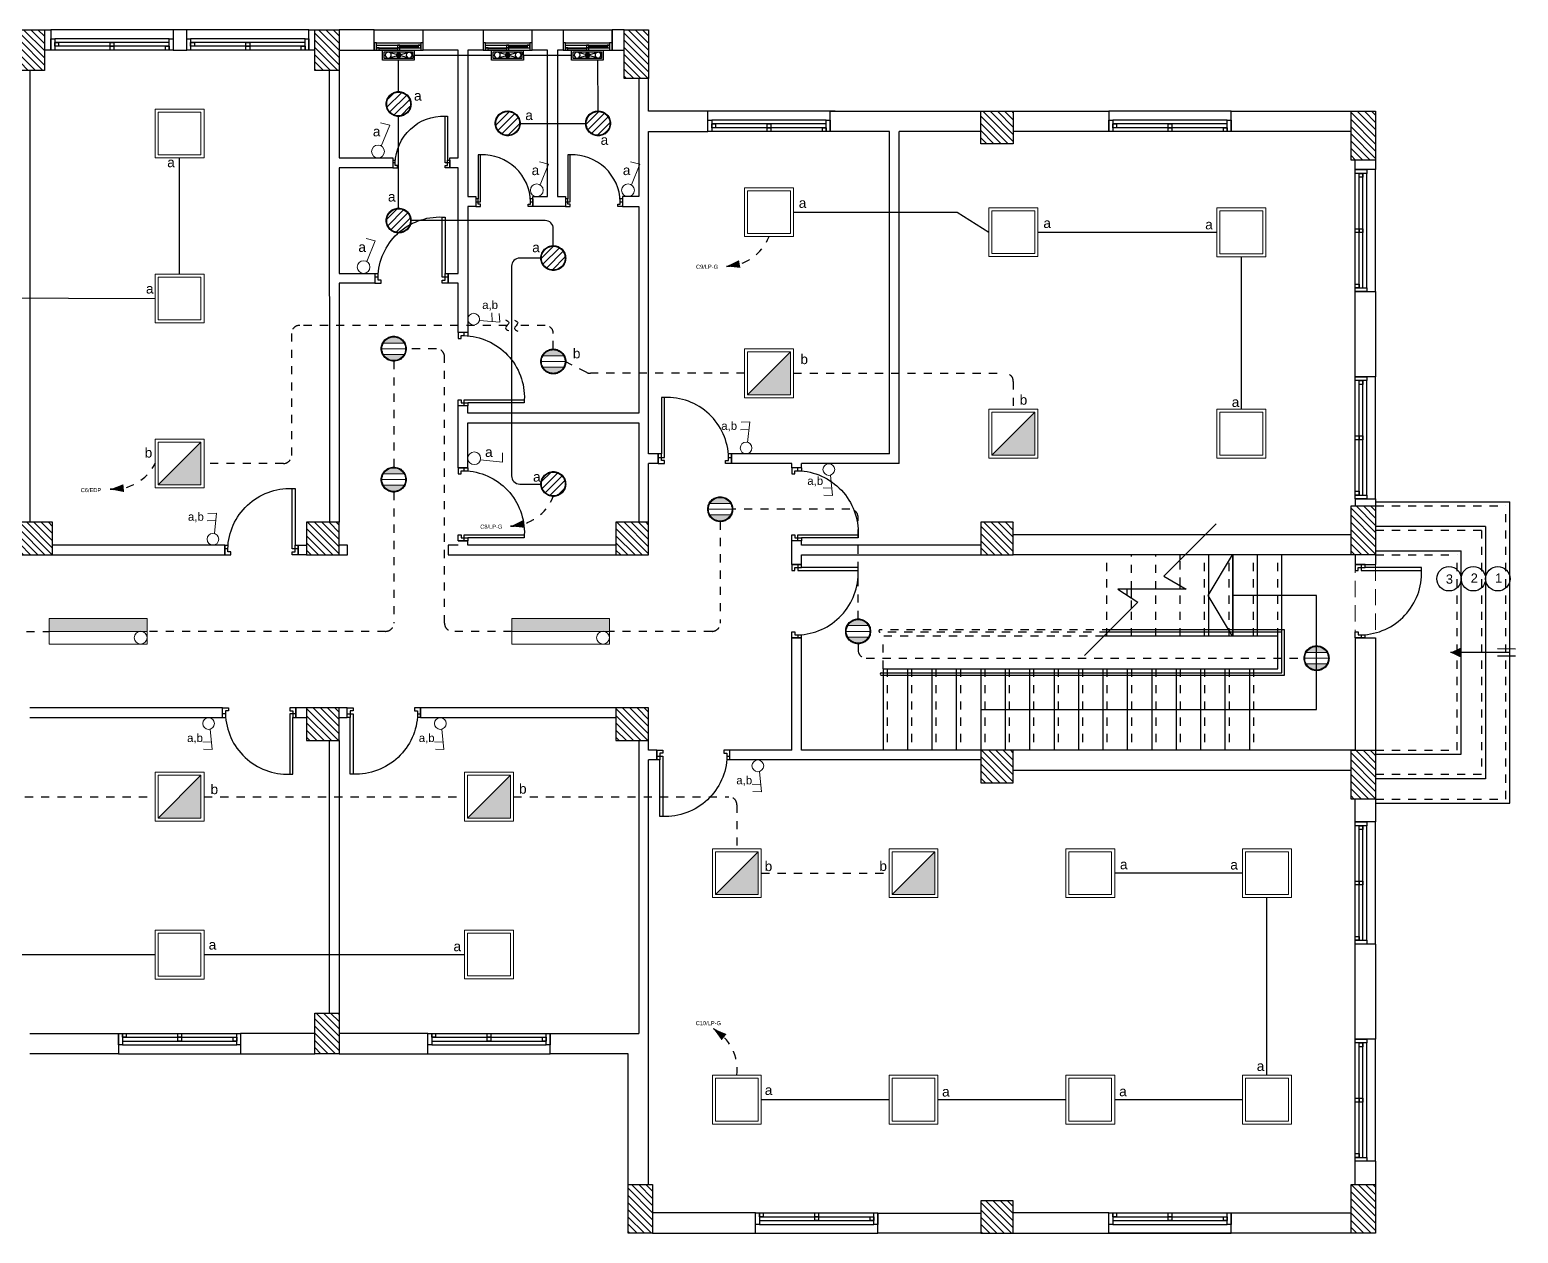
# Model space of a CAD drawing. Header units: metres. Extents: x -15180 to 61, y 475 to 24106.
# Drawn here: x 42.51 to 60.8, y 506.7 to 521.48 of the extents above; entities that cross this region are included whole.
import ezdxf

# ---------------------------------------------------------------- set-up
doc = ezdxf.new("R2010")
doc.units = ezdxf.units.M
doc.header["$MEASUREMENT"] = 0
for name, pattern in [('A-GR- STR$0$HIDDEN2', [0.1875, 0.125, -0.0625]), ('ACAD_ISO02W100', [15, 12, -3]), ('DASHED', [0.75, 0.5, -0.25]), ('DASHED2', [0.375, 0.25, -0.125]), ('HIDDEN', [0.375, 0.25, -0.125])]:
    doc.linetypes.add(name, pattern=pattern)
doc.layers.get('0').update_dxf_attribs({"color": 8})
for name, color, linetype, lineweight in [('.', 7, 'Continuous', 9), ('E-TEXT-I', 4, 'Continuous', 30), ('lighting linea', 3, 'DASHED2', 0), ('Lighting W', 2, 'Continuous', 30), ('luminairs', 3, 'Continuous', 9), ('switches', 4, 'Continuous', 9)]:
    doc.layers.add(name, color=color, linetype=linetype, lineweight=lineweight)
for name, color, linetype in [('A-COL-FNL$0$A-COLS-CONC', 6, 'Continuous'), ('A-COL-FNL$0$A-HTCH', 80, 'Continuous'), ('A-GR- STR$0$A-ANNO-SYMB', 111, 'Continuous'), ('A-GR- STR$0$A-FLOR', 111, 'Continuous'), ('A-GR- STR$0$A-FLOR-RISR', 242, 'A-GR- STR$0$HIDDEN2'), ('A-GR- STR$0$A-FLOR-STHR', 171, 'Continuous'), ('A-GR- STR$0$A-FLOR-STRS-LDER', 91, 'Continuous'), ('A-GR- wall$0$A-DOOR', 151, 'Continuous'), ('A-GR- wall$0$A-GLAZ', 121, 'Continuous'), ('A-GR- wall$0$A-WALL', 254, 'Continuous'), ('A-GR- wall$0$A-WALL-ELEV', 31, 'Continuous'), ('A-HTCH', 80, 'Continuous'), ('E-CUT', 30, 'Continuous'), ('E-LEADER', 30, 'Continuous'), ('elec AC-EQUIPMENT_(Existing)', 3, 'Continuous'), ('Layer1', 24, 'ACAD_ISO02W100')]:
    doc.layers.add(name, color=color, linetype=linetype)
doc.styles.add('A-GR- STR$0$Standard', font='arial.ttf')
doc.styles.get("Standard").update_dxf_attribs({"font": 'arial.ttf'})

# ---------------------------------------------------------------- blocks, each defined once
blk = doc.blocks.new('A-GR- STR$0$STR-ARROW')
at = {"layer": 'A-GR- STR$0$A-FLOR-STRS-LDER'}
h = blk.add_hatch(color=256, dxfattribs=at)
h.dxf.hatch_style = 1
h.paths.add_polyline_path([(-14321, -37835), (-14435, -37741), (-14320, -37688)])
for p, q in [((-14619, -37092), (-14526, -37293)), ((-14698, -37129), (-14605, -37330)), ((-14630, -37173), (-14321, -37835))]:
    blk.add_line(p, q, dxfattribs=at)
blk = doc.blocks.new('A-GR- STR')
at = {"layer": 'A-GR- STR$0$A-ANNO-SYMB'}
blk.add_lwpolyline([(57260, 8166), (57560, 8666), (57560, 7666)], close=True, dxfattribs=at)
blk.add_lwpolyline([(54466, 6766), (58591, 6766), (58591, 8166), (57560, 8166)], dxfattribs=at)
for centre in [(60217, 8372), (60517, 8372), (60817, 8372)]:
    blk.add_circle(centre, 150, dxfattribs=at)
at = {"layer": 'A-GR- STR$0$A-FLOR'}
for p, q in [((59316, 9316), (60966, 9316)), ((60966, 5616), (60966, 9316)), ((60666, 9016), (59316, 9016)), ((60666, 9016), (60666, 5916)), ((57266, 7666), (57266, 8666)), ((57566, 7666), (57566, 8666)), ((57866, 7666), (57866, 8666)), ((58166, 7666), (58166, 8666)), ((59316, 8716), (60366, 8716)), ((60366, 6216), (60366, 8716)), ((53266, 7266), (53266, 6266)), ((53566, 7266), (53566, 6266)), ((53866, 7266), (53866, 6266)), ((54166, 7266), (54166, 6266)), ((54466, 7266), (54466, 6266)), ((54766, 7266), (54766, 6266)), ((55066, 7266), (55066, 6266)), ((55366, 7266), (55366, 6266)), ((55666, 7266), (55666, 6266)), ((55966, 7266), (55966, 6266)), ((56266, 7266), (56266, 6266)), ((56566, 7266), (56566, 6266)), ((56866, 7266), (56866, 6266)), ((57166, 7266), (57166, 6266)), ((57466, 7266), (57466, 6266)), ((57766, 7266), (57766, 6266)), ((59316, 6216), (60366, 6216)), ((60666, 5916), (59316, 5916)), ((59316, 5616), (60966, 5616))]:
    blk.add_line(p, q, dxfattribs=at)
blk.add_lwpolyline([(57357, 9046), (56715, 8404), (56990, 8244), (56150, 8244), (56394, 8083), (55739, 7428)], dxfattribs=at)
at = {"layer": 'A-GR- STR$0$A-FLOR-RISR'}
for p, q in [((59316, 9266), (60916, 9266)), ((60916, 5666), (60916, 9266)), ((60616, 8966), (59316, 8966)), ((60616, 8966), (60616, 5966)), ((56016, 7666), (56016, 8666)), ((56316, 8244), (56316, 8666)), ((56616, 8244), (56616, 8666)), ((56916, 8606), (56916, 8666)), ((56916, 8287), (56916, 8606)), ((57216, 7666), (57216, 8666)), ((57516, 7666), (57516, 8666)), ((57816, 7666), (57816, 8666)), ((58116, 7666), (58116, 8666)), ((59316, 8666), (60316, 8666)), ((60316, 6266), (60316, 8666)), ((56266, 8167), (56266, 8244)), ((56316, 8135), (56316, 8244)), ((56616, 7666), (56616, 8244)), ((56916, 8244), (56916, 8287)), ((56916, 7666), (56916, 8244)), ((56316, 8006), (56316, 8135)), ((56316, 7666), (56316, 8006)), ((56056, 7746), (53230, 7746)), ((56026, 7716), (53230, 7716)), ((55976, 7666), (53263, 7666)), ((53266, 7266), (53266, 7666)), ((53316, 7266), (53316, 6266)), ((53616, 7266), (53616, 6266)), ((53916, 7266), (53916, 6266)), ((54216, 7266), (54216, 6266)), ((54516, 7266), (54516, 6266)), ((54816, 7266), (54816, 6266)), ((55116, 7266), (55116, 6266)), ((55416, 7266), (55416, 6266)), ((55716, 7266), (55716, 6266)), ((56016, 7266), (56016, 6266)), ((56316, 7266), (56316, 6266)), ((56616, 7266), (56616, 6266)), ((56916, 7266), (56916, 6266)), ((57216, 7266), (57216, 6266)), ((57516, 7266), (57516, 6266)), ((57816, 7266), (57816, 6266)), ((59316, 6266), (60316, 6266)), ((60616, 5966), (59316, 5966)), ((59316, 5666), (60916, 5666))]:
    blk.add_line(p, q, dxfattribs=at)
blk.add_arc((53230, 7731), 15, 90, 270, dxfattribs=at)
at = {"layer": 'A-GR- STR$0$A-FLOR-STHR'}
for p, q in [((58166, 7716), (56026, 7716)), ((58196, 7746), (56056, 7746)), ((58166, 7216), (58166, 7716)), ((58196, 7186), (58196, 7746)), ((58116, 7666), (55976, 7666)), ((58116, 7266), (58116, 7666)), ((53245, 7216), (58166, 7216)), ((53245, 7186), (58196, 7186)), ((53266, 7266), (58116, 7266))]:
    blk.add_line(p, q, dxfattribs=at)
blk.add_arc((53245, 7201), 15, 90, 270, dxfattribs=at)
at = {"layer": 'A-GR- STR$0$A-ANNO-SYMB', "rotation": 244.9972180517118}
blk.add_blockref('A-GR- STR$0$STR-ARROW', (88472, -21505), dxfattribs=at)
at = {"layer": 'A-GR- STR$0$A-ANNO-SYMB', "char_height": 114, "attachment_point": 1, "style": 'A-GR- STR$0$Standard'}
for s, insert in [('3', (60178, 8425)), ('2', (60483, 8437)), ('1', (60783, 8437))]:
    blk.add_mtext_dynamic_manual_height_columns(s, width=73292.73, gutter_width=572, heights=[0], dxfattribs=dict(at, insert=insert))
blk = doc.blocks.new('A-GR- wall$0$DOO1')
at = {"layer": 'A-GR- wall$0$A-DOOR'}
for q in [(-74, -74), (-34, -120)]:
    blk.add_line((-74, -120), q, dxfattribs=at)
blk.add_lwpolyline([(-37, -74), (-74, -74), (-74, 0), (0, 0), (0, -37), (-37, -37), (-37, -74, 0.418149), (752, -814)], format="xyb", dxfattribs=at)
blk.add_lwpolyline([(826, -74), (752, -74), (752, -814), (789, -814), (789, -120), (826, -120), (826, 0), (752, 0), (752, -37), (789, -37), (789, -120)], dxfattribs=at)
blk = doc.blocks.new('A-GR- wall$0$Win 1600')
for p, q in [((-750, 150), (750, 150)), ((-750, 100), (750, 100)), ((-750, 50), (750, 50)), ((-750, 0), (750, 0))]:
    blk.add_line(p, q)
for points in [[(-800, 0), (-750, 0), (-750, 150), (-800, 150)], [(-750, 0), (-700, 0), (-700, 50), (-750, 50)], [(-25, 50), (25, 50), (25, 100), (-25, 100)], [(-25, 0), (25, 0), (25, 50), (-25, 50)], [(700, 50), (750, 50), (750, 100), (700, 100)], [(750, 0), (800, 0), (800, 150), (750, 150)]]:
    blk.add_lwpolyline(points, close=True)
blk = doc.blocks.new('A-GR- wall$0$Win 1000')
for p, q in [((-450, 150), (450, 150)), ((-450, 100), (450, 100)), ((-450, 50), (450, 50)), ((-450, 0), (450, 0)), ((-25, 25), (-400, 25)), ((25, 75), (400, 75))]:
    blk.add_line(p, q)
for points in [[(-500, 0), (-450, 0), (-450, 150), (-500, 150)], [(-450, 0), (-400, 0), (-400, 50), (-450, 50)], [(-25, 50), (25, 50), (25, 100), (-25, 100)], [(-25, 0), (25, 0), (25, 50), (-25, 50)], [(400, 50), (450, 50), (450, 100), (400, 100)], [(450, 0), (500, 0), (500, 150), (450, 150)]]:
    blk.add_lwpolyline(points, close=True)
blk = doc.blocks.new('A-GR- wall')
at = {"layer": 'A-GR- wall$0$A-WALL'}
for p, q in [((42966, 15116), (43046, 15116)), ((43046, 15116), (43046, 14866)), ((44714, 15116), (44546, 15116)), ((44546, 15116), (44546, 14866)), ((44714, 14866), (44714, 15116)), ((46214, 15116), (46286, 15116)), ((46214, 14866), (46214, 15116)), ((47016, 15116), (46586, 15116)), ((47016, 14866), (47016, 15116)), ((47616, 14866), (47616, 15116)), ((47616, 15116), (48355, 15116)), ((47618, 14866), (47618, 15116)), ((48355, 15116), (48355, 14866)), ((48955, 14866), (48955, 15116)), ((48955, 15116), (49336, 15116)), ((48957, 14866), (48957, 15116)), ((49336, 15116), (49336, 14866)), ((49938, 14866), (49938, 15116)), ((50086, 15116), (49938, 15116)), ((49938, 15116), (49938, 14866)), ((50086, 14866), (50086, 15116)), ((43046, 14866), (42966, 14866)), ((44546, 14866), (44714, 14866)), ((46286, 14866), (46214, 14866)), ((46586, 14866), (47016, 14866)), ((48046, 14866), (47616, 14866)), ((48046, 13542), (48046, 14866)), ((48355, 14866), (48166, 14866)), ((48166, 14866), (48166, 13066)), ((49146, 14866), (48957, 14866)), ((49146, 13066), (49146, 14866)), ((49336, 14866), (49266, 14866)), ((49266, 14866), (49266, 13066)), ((49938, 14866), (50086, 14866)), ((42786, 14616), (42786, 9066)), ((46472, 9066), (46466, 14616)), ((46586, 14616), (46586, 13542)), ((50266, 14516), (50266, 13066)), ((50386, 14116), (50386, 14516)), ((51116, 14116), (50386, 14116)), ((51116, 13866), (51116, 14116)), ((52616, 13866), (52616, 14116)), ((52616, 14116), (54466, 14116)), ((54866, 14116), (56041, 14116)), ((56041, 14116), (56041, 13866)), ((57541, 14116), (59016, 14116)), ((57541, 13866), (57541, 14116)), ((50386, 13866), (51116, 13866)), ((50386, 9906), (50386, 13866)), ((53346, 13866), (52616, 13866)), ((53346, 9906), (53346, 13866)), ((54466, 13866), (53466, 13866)), ((53466, 9786), (53466, 13866)), ((56041, 13866), (54866, 13866)), ((59016, 13866), (57541, 13866)), ((46586, 13542), (47246, 13542)), ((47246, 13542), (47246, 13422)), ((47946, 13422), (47946, 13542)), ((47946, 13542), (48046, 13542)), ((47246, 13422), (46586, 13422)), ((46586, 13422), (46586, 12122)), ((48046, 13422), (47946, 13422)), ((48046, 12122), (48046, 13422)), ((59066, 13399), (59066, 13516)), ((59316, 13399), (59066, 13399)), ((59316, 13516), (59316, 13399)), ((48166, 13066), (48266, 13066)), ((48266, 13066), (48266, 12946)), ((48966, 12946), (48966, 13066)), ((48966, 13066), (49146, 13066)), ((49266, 13066), (49366, 13066)), ((49366, 13066), (49366, 12946)), ((50266, 13066), (50066, 13066)), ((50066, 13066), (50066, 12946)), ((48266, 12946), (48166, 12946)), ((48166, 12946), (48166, 11396)), ((49366, 12946), (48966, 12946)), ((50066, 12946), (50266, 12946)), ((50266, 12946), (50266, 10406)), ((46586, 12122), (47026, 12122)), ((47026, 12122), (47026, 12002)), ((47926, 12002), (47926, 12122)), ((47926, 12122), (48046, 12122)), ((47026, 12002), (46586, 12002)), ((46586, 12002), (46586, 9066)), ((48046, 12002), (47926, 12002)), ((48046, 11396), (48046, 12002)), ((59066, 11899), (59316, 11899)), ((59066, 10853), (59066, 11899)), ((59316, 11899), (59316, 10853)), ((48166, 11396), (48046, 11396)), ((59316, 10853), (59066, 10853)), ((48166, 10496), (48046, 10496)), ((48046, 9736), (48046, 10496)), ((48166, 10406), (48166, 10496)), ((50266, 10406), (48166, 10406)), ((48166, 10286), (50266, 10286)), ((48166, 9736), (48166, 10286)), ((50266, 10286), (50266, 9066)), ((50506, 9906), (50386, 9906)), ((50506, 9786), (50506, 9906)), ((53346, 9906), (51406, 9906)), ((51406, 9786), (51406, 9906)), ((48046, 9736), (48166, 9736)), ((48166, 9696), (48166, 9696)), ((50386, 9066), (50386, 9786)), ((50506, 9786), (50386, 9786)), ((52146, 9786), (51406, 9786)), ((52146, 9736), (52146, 9786)), ((52266, 9736), (52146, 9736)), ((52266, 9736), (52266, 9786)), ((53466, 9786), (52266, 9786)), ((59066, 9353), (59316, 9353)), ((59066, 9353), (59066, 9266)), ((59316, 9353), (59316, 8966)), ((45182, 8786), (43066, 8786)), ((45182, 8665), (45182, 8786)), ((46082, 8786), (46186, 8786)), ((46082, 8666), (46082, 8786)), ((46690, 8786), (46586, 8786)), ((46690, 8666), (46690, 8786)), ((48046, 8786), (47926, 8786)), ((47926, 8786), (47926, 8666)), ((48046, 8836), (48166, 8836)), ((48166, 8786), (48166, 8836)), ((49986, 8786), (48166, 8786)), ((52266, 8836), (52146, 8836)), ((52146, 8546), (52146, 8836)), ((52266, 8786), (52266, 8836)), ((54466, 8786), (52266, 8786)), ((54866, 8916), (59016, 8916)), ((43066, 8665), (45182, 8665)), ((46186, 8666), (46082, 8666)), ((46586, 8666), (46690, 8666)), ((47926, 8666), (49986, 8666)), ((52266, 8666), (54466, 8666)), ((52266, 8546), (52266, 8666)), ((59016, 8666), (54866, 8666)), ((59066, 8666), (59066, 8546)), ((59316, 8666), (59316, 8546)), ((52146, 8546), (52266, 8546)), ((59066, 8546), (59316, 8546)), ((52146, 6266), (52146, 7646)), ((52146, 7646), (52266, 7646)), ((52266, 6266), (52266, 7646)), ((59066, 7646), (59316, 7646)), ((59066, 7646), (59066, 6266)), ((59316, 7646), (59316, 6266)), ((45153, 6786), (42786, 6786)), ((45153, 6666), (45153, 6786)), ((46186, 6786), (46053, 6786)), ((46053, 6786), (46053, 6666)), ((46686, 6786), (46586, 6786)), ((46686, 6666), (46686, 6786)), ((49986, 6786), (47586, 6786)), ((47586, 6786), (47586, 6666)), ((42786, 6666), (45153, 6666)), ((46053, 6666), (46186, 6666)), ((46586, 6666), (46686, 6666)), ((47586, 6666), (49986, 6666)), ((46466, 3036), (46466, 6386)), ((46586, 6386), (46586, 3036)), ((50266, 6386), (50266, 2786)), ((50386, 6266), (50386, 6386)), ((50486, 6266), (50386, 6266)), ((50486, 6266), (50486, 6146)), ((51386, 6146), (51386, 6266)), ((52146, 6266), (51386, 6266)), ((53346, 6266), (52266, 6266)), ((54466, 6266), (53346, 6266)), ((59066, 6266), (54866, 6266)), ((50386, 932), (50386, 6146)), ((50486, 6146), (50386, 6146)), ((54466, 6146), (51386, 6146)), ((59016, 6016), (54866, 6016)), ((59316, 5966), (59316, 5384)), ((59066, 5384), (59066, 5666)), ((59316, 5384), (59066, 5384)), ((59316, 3884), (59066, 3884)), ((59066, 3299), (59066, 3884)), ((59316, 3884), (59316, 2717)), ((59066, 2670), (59066, 3299)), ((42786, 2786), (43876, 2786)), ((43876, 2786), (43876, 2536)), ((46286, 2786), (45376, 2786)), ((45376, 2786), (45376, 2536)), ((47676, 2786), (46586, 2786)), ((47676, 2536), (47676, 2786)), ((49176, 2536), (49176, 2786)), ((49176, 2786), (50266, 2786)), ((59316, 2717), (59066, 2717)), ((43876, 2536), (42786, 2536)), ((45376, 2536), (46286, 2536)), ((46586, 2536), (47676, 2536)), ((50136, 2536), (49176, 2536)), ((50136, 932), (50136, 2536)), ((59066, 932), (59066, 1217)), ((59316, 1217), (59066, 1217)), ((59316, 1217), (59316, 632)), ((51701, 582), (50436, 582)), ((51701, 332), (51701, 582)), ((53201, 577), (54466, 577)), ((53201, 332), (53201, 577)), ((56041, 582), (54866, 582)), ((56041, 332), (56041, 582)), ((57541, 582), (59016, 582)), ((57541, 332), (57541, 582)), ((50436, 332), (51701, 332)), ((54466, 332), (53201, 332)), ((54866, 332), (56041, 332)), ((59016, 332), (56041, 332))]:
    blk.add_line(p, q, dxfattribs=at)
at = {"layer": 'A-GR- wall$0$A-WALL-ELEV'}
for p, q in [((44546, 15116), (43046, 15116)), ((46214, 15116), (44714, 15116)), ((47016, 15116), (47618, 15116)), ((48355, 15116), (48957, 15116)), ((49336, 15116), (49938, 15116)), ((52677, 14116), (51116, 14116)), ((57541, 14116), (56041, 14116)), ((59316, 11899), (59316, 13399)), ((59316, 9353), (59316, 10853)), ((59316, 3884), (59316, 5384)), ((59316, 1217), (59316, 2717)), ((43876, 2536), (45376, 2536)), ((47676, 2536), (49176, 2536)), ((51701, 332), (53201, 332)), ((56041, 332), (57541, 332))]:
    blk.add_line(p, q, dxfattribs=at)
at = {"layer": 'A-GR- wall$0$A-DOOR', "yscale": 0.7780309869113328, "zscale": 0.7780309869113328, "rotation": 180}
for p, xscale in [((47303, 13422), -0.7780309869113328), ((48909, 12946), 0.7780309869113328), ((50009, 12946), 0.7780309869113328)]:
    blk.add_blockref('A-GR- wall$0$DOO1', p, dxfattribs=dict(at, xscale=xscale))
at = {"layer": 'A-GR- wall$0$A-DOOR'}
for p, xscale, rotation in [((47100, 12002), -1, 180), ((48046, 11322), -1.000000000000004, 90), ((48046, 9662), -1, 90), ((52146, 9662), -1, 90), ((45256, 8666), -1, 180)]:
    blk.add_blockref('A-GR- wall$0$DOO1', p, dxfattribs=dict(at, xscale=xscale, rotation=rotation))
for p, rotation in [((51332, 9786), 180.0000000006669), ((52146, 7720), 89.99999999212902), ((59066, 7720), 89.99999999212902)]:
    blk.add_blockref('A-GR- wall$0$DOO1', p, dxfattribs=dict(at, rotation=rotation))
blk.add_blockref('A-GR- wall$0$DOO1', (45227, 6786), dxfattribs=at)
at = {"layer": 'A-GR- wall$0$A-DOOR', "xscale": -1}
for p in [(47512, 6786), (51312, 6266)]:
    blk.add_blockref('A-GR- wall$0$DOO1', p, dxfattribs=at)
at = {"layer": 'A-GR- wall$0$A-GLAZ', "xscale": -0.9374999999999997, "yscale": 0.9374999999999997, "zscale": 0.9374999999999997}
for p, rotation in [((43796, 14866), 359.9999999999999), ((45464, 14866), 359.9999999999999), ((51866, 13866), 359.9999999999999), ((56791, 13866), 359.9999999999999), ((59066, 12649), 270), ((59066, 10103), 270), ((59066, 4634), 270), ((44626, 2786), 180), ((48426, 2786), 180), ((59066, 1967), 270), ((52451, 582), 180), ((56791, 582), 180)]:
    blk.add_blockref('A-GR- wall$0$Win 1600', p, dxfattribs=dict(at, rotation=rotation))
at = {"layer": 'A-GR- wall$0$A-GLAZ', "xscale": 0.601574711880768, "yscale": 0.601574711880768, "zscale": 0.601574711880768}
for p in [(47317, 14866), (48656, 14866), (49637, 14866)]:
    blk.add_blockref('A-GR- wall$0$Win 1000', p, dxfattribs=at)
blk = doc.blocks.new('A-COL-FNL')
at = {"layer": 'A-COL-FNL$0$A-HTCH'}
h = blk.add_hatch(dxfattribs=at)
h.set_pattern_fill('ANSI31', color=256, scale=500, angle=90)
h.paths.add_polyline_path([(42666, 15116), (42966, 15116), (42966, 14616), (42666, 14616)])
h = blk.add_hatch(dxfattribs=at)
h.set_pattern_fill('ANSI31', color=256, scale=500, angle=90)
h.paths.add_polyline_path([(46286, 15116), (46586, 15116), (46586, 14616), (46286, 14616)])
h = blk.add_hatch(dxfattribs=at)
h.set_pattern_fill('ANSI31', color=256, scale=500, angle=90)
h.paths.add_polyline_path([(50086, 15116), (50386, 15116), (50386, 14516), (50086, 14516)])
h = blk.add_hatch(dxfattribs=at)
h.set_pattern_fill('ANSI31', color=256, scale=500, angle=90)
h.paths.add_polyline_path([(54466, 14116), (54866, 14116), (54866, 13716), (54466, 13716)])
h = blk.add_hatch(dxfattribs=at)
h.set_pattern_fill('ANSI31', color=256, scale=500, angle=90)
h.paths.add_polyline_path([(59316, 14116), (59316, 13516), (59016, 13516), (59016, 14116)])
h = blk.add_hatch(dxfattribs=at)
h.set_pattern_fill('ANSI31', color=256, scale=500, angle=90)
h.paths.add_polyline_path([(59016, 9266), (59316, 9266), (59316, 8666), (59016, 8666)])
h = blk.add_hatch(dxfattribs=at)
h.set_pattern_fill('ANSI31', color=256, scale=500, angle=90)
h.paths.add_polyline_path([(43066, 8666), (43066, 9066), (42666, 9066), (42666, 8666)])
h = blk.add_hatch(dxfattribs=at)
h.set_pattern_fill('ANSI31', color=256, scale=500, angle=90)
h.paths.add_polyline_path([(46586, 8666), (46586, 9066), (46186, 9066), (46186, 8666)])
h = blk.add_hatch(dxfattribs=at)
h.set_pattern_fill('ANSI31', color=256, scale=500, angle=90)
h.paths.add_polyline_path([(50386, 8666), (50386, 9066), (49986, 9066), (49986, 8666)])
h = blk.add_hatch(dxfattribs=at)
h.set_pattern_fill('ANSI31', color=256, scale=500, angle=90)
h.paths.add_polyline_path([(54866, 8666), (54866, 9066), (54466, 9066), (54466, 8666)])
h = blk.add_hatch(dxfattribs=at)
h.set_pattern_fill('ANSI31', color=256, scale=500, angle=90)
h.paths.add_polyline_path([(46586, 6386), (46586, 6786), (46186, 6786), (46186, 6386)])
h = blk.add_hatch(dxfattribs=at)
h.set_pattern_fill('ANSI31', color=256, scale=500, angle=90)
h.paths.add_polyline_path([(50386, 6386), (50386, 6786), (49986, 6786), (49986, 6386)])
h = blk.add_hatch(dxfattribs=at)
h.set_pattern_fill('ANSI31', color=256, scale=500, angle=90)
h.paths.add_polyline_path([(54866, 5866), (54866, 6266), (54466, 6266), (54466, 5866)])
h = blk.add_hatch(dxfattribs=at)
h.set_pattern_fill('ANSI31', color=256, scale=500, angle=90)
h.paths.add_polyline_path([(59316, 5666), (59016, 5666), (59016, 6266), (59316, 6266)])
h = blk.add_hatch(dxfattribs=at)
h.set_pattern_fill('ANSI31', color=256, scale=500, angle=90)
h.paths.add_polyline_path([(46286, 3036), (46586, 3036), (46586, 2536), (46286, 2536)])
h = blk.add_hatch(dxfattribs=at)
h.set_pattern_fill('ANSI31', color=256, scale=500, angle=90)
h.paths.add_polyline_path([(50136, 932), (50436, 932), (50436, 332), (50136, 332)])
h = blk.add_hatch(dxfattribs=at)
h.set_pattern_fill('ANSI31', color=256, scale=500, angle=90)
h.paths.add_polyline_path([(59016, 932), (59316, 932), (59316, 332), (59016, 332)])
h = blk.add_hatch(dxfattribs=at)
h.set_pattern_fill('ANSI31', color=256, scale=500, angle=90)
h.paths.add_polyline_path([(54866, 332), (54866, 732), (54466, 732), (54466, 332)])
at = {"layer": 'A-COL-FNL$0$A-COLS-CONC'}
for points in [[(42666, 15116), (42966, 15116), (42966, 14616), (42666, 14616)], [(46286, 15116), (46586, 15116), (46586, 14616), (46286, 14616)], [(50086, 15116), (50386, 15116), (50386, 14516), (50086, 14516)], [(54466, 14116), (54866, 14116), (54866, 13716), (54466, 13716)], [(59316, 14116), (59316, 13516), (59016, 13516), (59016, 14116)], [(59016, 9266), (59316, 9266), (59316, 8666), (59016, 8666)], [(43066, 8666), (43066, 9066), (42666, 9066), (42666, 8666)], [(46586, 8666), (46586, 9066), (46186, 9066), (46186, 8666)], [(50386, 8666), (50386, 9066), (49986, 9066), (49986, 8666)], [(54866, 8666), (54866, 9066), (54466, 9066), (54466, 8666)], [(46586, 6386), (46586, 6786), (46186, 6786), (46186, 6386)], [(50386, 6386), (50386, 6786), (49986, 6786), (49986, 6386)], [(54866, 5866), (54866, 6266), (54466, 6266), (54466, 5866)], [(59316, 5666), (59016, 5666), (59016, 6266), (59316, 6266)], [(46286, 3036), (46586, 3036), (46586, 2536), (46286, 2536)], [(50136, 932), (50436, 932), (50436, 332), (50136, 332)], [(59016, 932), (59316, 932), (59316, 332), (59016, 332)], [(54866, 332), (54866, 732), (54466, 732), (54466, 332)]]:
    blk.add_lwpolyline(points, close=True, dxfattribs=at)
blk = doc.blocks.new('60 x60')
at = {"layer": 'luminairs', "color": 3}
for points in [[(-0.6, -0.6), (0, -0.6), (0, 0), (-0.6, 0)], [(-0.563, -0.563), (-0.037, -0.563), (-0.037, -0.037), (-0.563, -0.037)]]:
    blk.add_lwpolyline(points, close=True, dxfattribs=at)
blk = doc.blocks.new('6w')
at = {"layer": 'A-HTCH', "ltscale": 0.5}
h = blk.add_hatch(dxfattribs=at)
h.set_pattern_fill('ANSI31', color=4, scale=0.2)
h.set_pattern_definition([(45, (26.984813, -391.67108), (-0.0176776695, 0.0176776695), [])])
h.paths.add_polyline_path([(0.0553, 0, 1), (-0.0553, 0, 1)])
at = {"layer": 'Layer1', "color": 6}
for radius in [0.059, 0.0582, 0.0573, 0.0565]:
    blk.add_circle((0, 0), radius, dxfattribs=at)
blk = doc.blocks.new('F3E')
at = {"layer": '.', "linetype": 'Continuous', "lineweight": 0, "ltscale": 0.4}
h = blk.add_hatch(color=4, dxfattribs=at)
h.dxf.hatch_style = 1
h.paths.add_polyline_path([(-0.6, 0.156), (-0.6, 0), (0.51, 0, -0.070757), (0.532, 0), (0.6, 0), (0.6, 0.156)])
at = {"layer": 'luminairs', "color": 4}
blk.add_line((-0.6, 0), (0.6, 0), dxfattribs=at)
blk.add_lwpolyline([(0.6, -0.156), (-0.6, -0.156), (-0.6, 0.156), (0.6, 0.156), (0.6, -0.156)], dxfattribs=at)
blk.add_circle((0.521, -0.078), 0.0788, dxfattribs=at)
blk = doc.blocks.new('F2E')
at = {"layer": '.', "linetype": 'Continuous', "lineweight": 0, "ltscale": 0.4}
h = blk.add_hatch(color=3, dxfattribs=at)
h.dxf.hatch_style = 1
h.paths.add_polyline_path([(0.263, 0.263), (-0.263, -0.263), (0.263, -0.263)])
at = {"layer": 'luminairs', "linetype": 'Continuous', "lineweight": 0, "ltscale": 0.4}
blk.add_line((-0.263, -0.263), (0.263, 0.263), dxfattribs=at)
at = {"layer": 'luminairs', "color": 3}
for points in [[(0.3, 0.3), (-0.3, 0.3), (-0.3, -0.3), (0.3, -0.3)], [(0.263, 0.263), (-0.263, 0.263), (-0.263, -0.263), (0.263, -0.263)]]:
    blk.add_lwpolyline(points, close=True, dxfattribs=at)
blk = doc.blocks.new('F4E')
at = {"layer": '.', "linetype": 'Continuous', "lineweight": 0, "ltscale": 0.4}
h = blk.add_hatch(color=4, dxfattribs=at)
h.dxf.hatch_style = 1
h.paths.add_polyline_path([(-0.128, -0.07, 0.59348), (0.128, -0.07)])
h.paths.add_polyline_path([(-0.128, 0.07), (0.128, 0.07, 0.59348)])
at = {"layer": 'Layer1', "color": 6}
for radius in [0.153, 0.151, 0.148, 0.146]:
    blk.add_circle((0, 0), radius, dxfattribs=at)
at = {"layer": 'luminairs', "color": 4, "linetype": 'Continuous', "lineweight": 0, "ltscale": 0.4}
for points in [[(-0.146, 0), (0.146, 0)], [(-0.128, 0.07), (0.128, 0.07)], [(-0.128, -0.07), (0.128, -0.07)]]:
    blk.add_lwpolyline(points, dxfattribs=at)
blk = doc.blocks.new('A$C48E663F1')
at = {"layer": 'switches', "color": 4, "linetype": 'Continuous', "ltscale": 0.02}
for p, q in [((0.092, 0.175), (0.006, 0.202)), ((0.035, 0.051), (0.125, 0.247)), ((0.125, 0.247), (0.039, 0.273))]:
    blk.add_line(p, q, dxfattribs=at)
blk.add_circle((0, 0), 0.0616, dxfattribs=at)
blk = doc.blocks.new('s sw')
at = {"layer": 'switches', "color": 4, "linetype": 'Continuous', "ltscale": 0.02}
for p, q in [((0.042, 0.137), (0.152, 0.374)), ((0.152, 0.374), (0.047, 0.406))]:
    blk.add_line(p, q, dxfattribs=at)
blk.add_circle((0, 0.075), 0.0748, dxfattribs=at)
blk = doc.blocks.new('*X14')
at = {"color": 0}
for p, q in [((15.928, -9.36), (15.961, -9.326)), ((15.961, -9.393), (15.928, -9.361)), ((15.929, -9.368), (15.969, -9.327)), ((15.929, -9.35), (15.951, -9.328)), ((15.969, -9.393), (15.929, -9.353)), ((15.95, -9.391), (15.93, -9.371)), ((15.931, -9.374), (15.976, -9.33)), ((15.975, -9.39), (15.931, -9.346)), ((15.934, -9.38), (15.981, -9.333)), ((15.981, -9.387), (15.934, -9.34)), ((15.986, -9.383), (15.938, -9.336)), ((15.939, -9.385), (15.986, -9.337)), ((15.989, -9.378), (15.943, -9.332)), ((15.944, -9.388), (15.99, -9.342)), ((15.992, -9.372), (15.949, -9.329)), ((15.95, -9.391), (15.993, -9.348)), ((15.994, -9.365), (15.956, -9.327)), ((15.957, -9.393), (15.994, -9.355)), ((15.995, -9.357), (15.965, -9.327)), ((15.965, -9.393), (15.994, -9.364)), ((15.991, -9.344), (15.977, -9.331)), ((15.979, -9.388), (15.989, -9.378))]:
    blk.add_line(p, q, dxfattribs=at)
blk = doc.blocks.new('A$C59890BCA_(Existing)')
at = {"layer": 'elec AC-EQUIPMENT_(Existing)'}
for p, q in [((0.301, 0.341), (0.089, 0.341)), ((0.089, 0.341), (0.089, -0.337)), ((0.301, -0.337), (0.301, 0.341)), ((0.266, 0.306), (0.124, 0.306)), ((0.124, 0.306), (0.124, -0.301)), ((0.131, 0.23), (0.181, 0.053)), ((0.207, 0.053), (0.258, 0.23)), ((0.266, -0.301), (0.266, 0.306)), ((0.124, -0.301), (0.266, -0.301)), ((0.131, -0.215), (0.181, -0.038)), ((0.207, -0.038), (0.258, -0.215)), ((0.089, -0.337), (0.301, -0.337))]:
    blk.add_line(p, q, dxfattribs=at)
blk.add_lwpolyline([(0.556, 0.007, 0, 0.0677, 0), (0.421, 0.007, 0, 0, 0), (0.06, 0.007, 0, 0, 0), (0.026, -0.075, 0, 0, 0), (0.026, 0.101, 0, 0, 0), (-0.008, 0.007, 0, 0, 0), (-0.198, 0.007, 0, 0, 0)], format="xyseb", dxfattribs=at)
for centre, radius in [((0.194, 0.23), 0.0637), ((0.194, 0.007), 0.0472), ((0.194, -0.215), 0.0637)]:
    blk.add_circle(centre, radius, dxfattribs=at)
at = {"layer": 'elec AC-EQUIPMENT_(Existing)', "xscale": -1.409865667889067, "yscale": 1.409865667889067, "zscale": 1.409865667889067, "rotation": 90}
blk.add_blockref('*X14', (-13.002, 22.51), dxfattribs=at)
blk = doc.blocks.new('A$C6E751D52')
at = {"layer": 'elec AC-EQUIPMENT_(Existing)', "ltscale": 0.002, "xscale": -0.5752911526835623, "yscale": 0.5752911526835623, "zscale": 0.5752911526835623, "rotation": 270.1146881545241}
blk.add_blockref('A$C59890BCA_(Existing)', (0.751, -0.423), dxfattribs=at)
blk = doc.blocks.new('*U133')
blk.add_line((233, 512), (309, 560))
blk.add_lwpolyline([(309, 560, 0, 96, 0), (175, 462, 96, 96, 0)], format="xyseb")
at = {"linetype": 'HIDDEN', "ltscale": 0.2}
blk.add_arc((581, 44), 583, 117.8068, 184.3237, dxfattribs=at)
blk = doc.blocks.new('*U136')
blk.add_line((-559, -64), (-628, -122))
blk.add_lwpolyline([(-628, -122, 0, 96, 0), (-493, -24, 96, 96, 0)], format="xyseb")
at = {"linetype": 'HIDDEN', "ltscale": 0.2}
blk.add_arc((-221, -539), 583, 67.7241, 134.241, dxfattribs=at)

msp = doc.modelspace()

# ---------------------------------------------------------------- linework, layer by layer
at = {"layer": 'E-CUT'}
for points in [[(48.359, 517.917), (48.399, 517.883), (48.359, 517.816), (48.399, 517.783)], [(48.468, 517.91), (48.509, 517.877), (48.468, 517.81), (48.509, 517.777)]]:
    msp.add_spline(points, degree=3, dxfattribs=at)
at = {"layer": 'lighting linea', "color": 9, "linetype": 'DASHED', "ltscale": 0.4}
for p, q in [((58.795, 513.909), (58.795, 514.909)), ((59.045, 514.909), (59.045, 513.909))]:
    msp.add_line(p, q, dxfattribs=at)
at = {"layer": 'Lighting W', "linetype": 'Continuous', "lineweight": 30, "ltscale": 0.4}
for points in [[(47.045, 520.72), (47.045, 521.107)], [(47.238, 521.169), (48.187, 521.168)], [(48.577, 521.169), (49.168, 521.168)], [(49.495, 520.482), (49.494, 521.107)], [(47.045, 519.288), (47.045, 520.415)], [(48.538, 520.329), (49.342, 520.329)], [(44.355, 518.478), (44.355, 519.904)], [(51.895, 519.239), (53.906, 519.239), (54.295, 518.992)], [(54.895, 518.992), (57.095, 518.992)], [(57.395, 518.69), (57.395, 516.817)], [(40.855, 518.189), (44.055, 518.178)], [(57.41, 511.118), (55.84, 511.118)], [(57.71, 508.636), (57.71, 510.818)], [(40.855, 510.118), (44.055, 510.118)], [(44.655, 510.118), (47.855, 510.119)], [(51.5, 508.336), (53.07, 508.336)], [(53.67, 508.336), (55.24, 508.336)], [(55.84, 508.336), (57.41, 508.336)]]:
    msp.add_lwpolyline(points, dxfattribs=at)
for points in [[(48.945, 518.827), (48.945, 519.035, 0.414214), (48.845, 519.135), (47.198, 519.135)], [(48.792, 518.674), (48.532, 518.674, 0.414214), (48.432, 518.574), (48.432, 515.999, 0.414214), (48.532, 515.899), (48.792, 515.899)]]:
    msp.add_lwpolyline(points, format="xyb", dxfattribs=at)
at = {"layer": 'Lighting W', "color": 1, "linetype": 'DASHED2', "lineweight": 30, "ltscale": 0.4}
for points in [[(48.378, 517.848), (45.83, 517.848, 0.414214), (45.73, 517.748), (45.73, 516.251, -0.414214), (45.63, 516.151), (44.655, 516.151)], [(48.945, 517.557), (48.945, 517.748, 0.414214), (48.845, 517.848), (48.493, 517.848)], [(48.435, 514.089), (47.709, 514.089, -0.414214), (47.609, 514.189), (47.609, 517.461, 0.414214), (47.509, 517.561), (47.138, 517.561)], [(51.295, 517.259), (49.4, 517.259, -0.118267), (49.355, 517.27), (49.091, 517.404)], [(51.895, 517.259), (54.495, 517.259, -0.414214), (54.595, 517.159), (54.595, 516.817)], [(46.985, 515.8), (46.985, 514.189, -0.414214), (46.885, 514.089), (43.955, 514.089)], [(52.689, 514.242), (52.689, 515.489, 0.414214), (52.589, 515.589), (51.148, 515.589)], [(50.995, 515.436), (50.995, 514.189, -0.414214), (50.895, 514.089), (49.635, 514.089)], [(52.689, 513.936), (52.689, 513.859, 0.414214), (52.789, 513.759), (58.167, 513.759)], [(48.455, 512.058), (51.1, 512.058, -0.414214), (51.2, 511.958), (51.2, 511.418)]]:
    msp.add_lwpolyline(points, format="xyb", dxfattribs=at)
for points in [[(46.985, 517.409), (46.985, 516.106)], [(38.275, 514.089), (42.755, 514.089)], [(40.855, 512.058), (44.055, 512.058)], [(44.655, 512.058), (47.855, 512.058)], [(51.5, 511.118), (53.07, 511.118)]]:
    msp.add_lwpolyline(points, dxfattribs=at)

# ---------------------------------------------------------------- block references
at = {"xscale": 0.001, "yscale": 0.001, "zscale": 0.001}
for name in ['A-GR- STR', 'A-GR- wall']:
    msp.add_blockref(name, (-0.271, 506.363), dxfattribs=at)
at = {"layer": 'E-LEADER', "xscale": 0.001, "yscale": 0.001, "zscale": 0.001}
for name, p, rotation in [('*U133', (51.595, 518.939), 153.8339491638411), ('*U133', (44.057, 516.154), 148.9415912353601), ('*U133', (48.945, 515.746), 153.8339491638411), ('*U136', (51.2, 508.636), 285.7974622087348)]:
    msp.add_blockref(name, p, dxfattribs=dict(at, rotation=rotation))
at = {"layer": 'E-TEXT-I', "linetype": 'DASHED2', "lineweight": 30, "ltscale": 0.4}
for p in [(46.291, 521.479), (47.63, 521.479), (48.611, 521.479)]:
    msp.add_blockref('A$C6E751D52', p, dxfattribs=at)
at = {"layer": 'lighting linea', "color": 2, "linetype": 'DASHED', "ltscale": 0.4, "xscale": 0.001, "yscale": 0.001, "zscale": 0.001}
msp.add_blockref('A-COL-FNL', (-0.271, 506.363), dxfattribs=at)
at = {"layer": 'luminairs', "color": 3, "linetype": 'Continuous', "xscale": 2.588312026296157, "yscale": 2.588312026296157, "zscale": 2.588312026296157}
for p in [(47.045, 520.567), (48.385, 520.329), (49.495, 520.329), (47.045, 519.135), (48.945, 518.674), (48.945, 515.899)]:
    msp.add_blockref('6w', p, dxfattribs=at)
at = {"layer": 'luminairs', "color": 2, "xscale": -1, "rotation": 180}
for p in [(44.655, 519.904), (51.895, 518.939), (54.895, 518.692), (57.695, 518.69), (44.655, 517.878), (57.695, 516.217), (55.84, 510.818), (58.01, 510.818), (48.455, 509.819), (51.5, 508.036), (53.67, 508.036), (55.84, 508.036), (58.01, 508.036)]:
    msp.add_blockref('60 x60', p, dxfattribs=at)
at = {"layer": 'luminairs', "linetype": 'Continuous', "lineweight": 0}
for name, p in [('F4E', (46.985, 517.561)), ('F4E', (48.945, 517.404)), ('F2E', (51.595, 517.259)), ('F2E', (54.595, 516.517)), ('F2E', (44.355, 516.151)), ('F4E', (46.985, 515.953)), ('F4E', (50.995, 515.589)), ('F3E', (43.355, 514.089)), ('F3E', (49.035, 514.089)), ('F4E', (52.689, 514.089)), ('F4E', (58.32, 513.759)), ('F2E', (44.355, 512.058)), ('F2E', (48.155, 512.058)), ('F2E', (51.2, 511.118)), ('F2E', (53.37, 511.118))]:
    msp.add_blockref(name, p, dxfattribs=at)
at = {"layer": 'luminairs', "color": 2, "rotation": 180.0000000059406}
msp.add_blockref('60 x60', (44.055, 509.818), dxfattribs=at)
at = {"layer": 'switches', "xscale": 1.05195699501658, "yscale": 1.05195699501658, "zscale": 1.05195699501658}
for p, rotation in [((46.796, 519.905), 2.889445656050013), ((48.746, 519.429), 2.889445656050013), ((49.867, 519.429), 2.889445656050013), ((46.619, 518.485), 2.889445656050013), ((47.899, 516.19), 288.8529223993172)]:
    msp.add_blockref('s sw', p, dxfattribs=dict(at, rotation=rotation))
at = {"layer": 'switches', "color": 0, "lineweight": -3, "extrusion": (0, 0, -1), "yscale": 1.166447618007069, "zscale": -1.166447618007069}
for p, xscale, rotation in [((-47.967, 517.924), -1.166447618007069, 69.54725440425956), ((-51.313, 516.341), -1.166447618007069, 341.0161557698215), ((-52.329, 516.077), 1.166447618007069, 198.9838442069708), ((-44.764, 515.221), -1.166447618007069, 341.0161557698215), ((-44.711, 512.957), 1.166447618007069, 198.9838442069708), ((-47.557, 512.957), 1.166447618007069, 198.9838442069708), ((-51.457, 512.437), 1.166447618007069, 198.9838442069708)]:
    msp.add_blockref('A$C48E663F1', p, dxfattribs=dict(at, xscale=xscale, rotation=rotation))

# ---------------------------------------------------------------- texts
at = {"layer": 'E-TEXT-I', "color": 3, "linetype": 'DASHED', "lineweight": 0, "ltscale": 0.4}
for s, p in [('C9/LP-G', (50.698, 518.543)), ('C6/EDP', (43.141, 515.799)), ('C8/LP-G', (48.048, 515.35)), ('C10/LP-G', (50.695, 509.251))]:
    msp.add_text(s, height=0.0499, dxfattribs=at).set_placement(p)
at = {"layer": 'E-TEXT-I', "linetype": 'DASHED2', "lineweight": 30, "ltscale": 0.4, "char_height": 0.12, "attachment_point": 1}
for s, width, insert in [('a', 0.59746, (47.234, 520.729)), ('a', 0.59746, (48.601, 520.49)), ('a', 0.59746, (46.729, 520.29)), ('a', 0.59746, (49.526, 520.186)), ('a', 0.59746, (44.203, 519.911)), ('a', 0.59746, (48.679, 519.814)), ('a', 0.59746, (49.799, 519.814)), ('a', 0.59746, (46.914, 519.489)), ('a', 0.59746, (51.96, 519.412)), ('a', 0.59746, (54.964, 519.164)), ('a', 0.59746, (56.952, 519.147)), ('a', 0.59746, (46.551, 518.87)), ('a', 0.59746, (48.686, 518.866)), ('a', 0.59746, (43.942, 518.359)), ('b', 0.1603, (49.185, 517.563)), ('b', 0.1603, (51.98, 517.492)), ('b', 0.1603, (54.673, 516.993)), ('a', 0.59746, (57.278, 516.966)), ('b', 0.1603, (43.926, 516.344)), ('a', 0.59746, (48.107, 516.352)), ('a', 0.59746, (48.696, 516.048)), ('b', 0.1603, (44.735, 512.209)), ('b', 0.1603, (48.524, 512.215)), ('b', 0.1603, (51.541, 511.264)), ('b', 0.1603, (52.95, 511.266)), ('a', 0.59746, (55.905, 511.286)), ('a', 0.59746, (57.26, 511.283)), ('a', 0.59746, (44.712, 510.3)), ('a', 0.59746, (47.719, 510.28)), ('a', 0.59746, (57.585, 508.809)), ('a', 0.59746, (51.543, 508.514)), ('a', 0.59746, (53.72, 508.495)), ('a', 0.59746, (55.895, 508.498))]:
    msp.add_mtext_dynamic_manual_height_columns(s, width=width, gutter_width=1, heights=[0], dxfattribs=dict(at, insert=insert))
at = {"layer": 'E-TEXT-I', "color": 1, "linetype": 'DASHED2', "lineweight": 30, "ltscale": 0.4, "char_height": 0.1, "attachment_point": 1}
for insert in [(48.072, 518.149), (51.008, 516.664), (52.065, 515.988), (44.458, 515.548), (44.447, 512.83), (47.293, 512.83), (51.193, 512.31)]:
    msp.add_mtext_dynamic_manual_height_columns('{\\C256;a,b}', width=0.40482, gutter_width=1, heights=[0], dxfattribs=dict(at, insert=insert))

doc.saveas('drawing.dxf')
